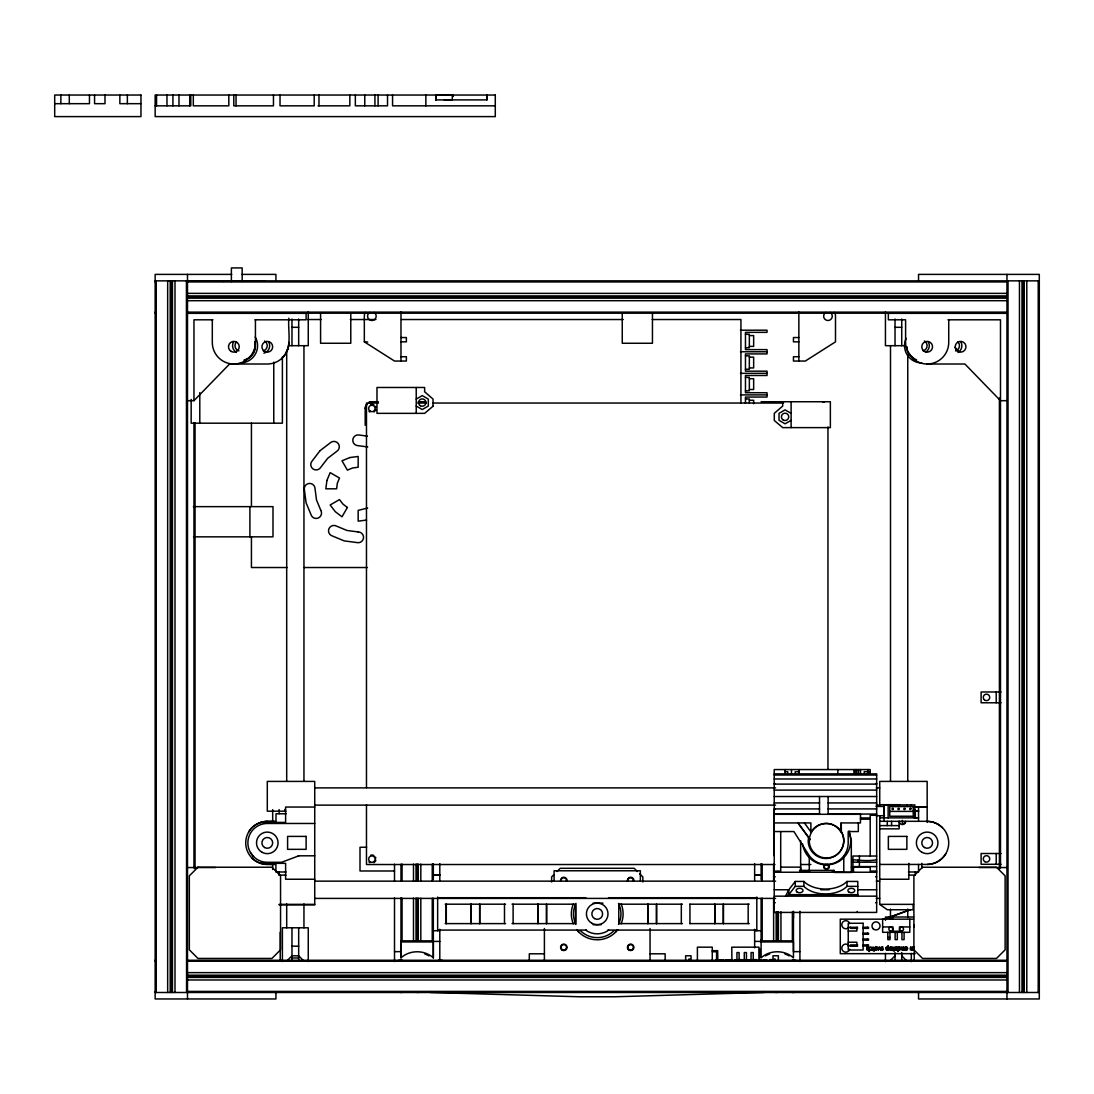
<?xml version="1.0" encoding="UTF-8"?>
<svg xmlns="http://www.w3.org/2000/svg" width="1094" height="1094" viewBox="0 0 1094 1094"><rect width="100%" height="100%" fill="white"/><g stroke="black" fill="none" stroke-linecap="round" stroke-linejoin="round"><path stroke-width="1.5" d="M439.802 941.414L433.333 941.401L433.333 957.852C424.568 949.742 409.744 949.742 400.978 957.852L400.978 941.934L433.333 941.934M486.939 96.395L487.021 95.041L487.049 99.896L435.904 99.896L435.904 95.096L452.834 95.055L452.766 96.395M453.285 96.395L453.285 95.041M504.498 923.609L504.498 904.191M513.113 923.609L513.113 904.191M761.109 898.352L761.109 941.401L754.641 941.414M774.224 855.809L774.224 809.451L775.304 809.451M793.451 911.288L793.451 951.643L799.919 951.643M799.591 870.373L834.066 870.373L834.066 872.451L851.323 872.451L851.323 840.725L849.19 831.112M435.904 95.096L435.904 99.896L435.904 95.082L452.273 95.041L452.273 99.896L444.096 99.896M851.323 867.132L853.484 867.132L851.323 872.356L853.484 872.205L853.484 867.132L870.195 867.132M155.157 281.937L156.237 280.857L156.237 992.49L155.157 991.41M155.157 961.216L155.95 960.176L155.17 960.135M1039.3 312.132L1038.767 313.062M1039.3 991.41L1038.22 992.49L1038.22 280.857L1039.3 281.937M282.539 357.697C292.809 347.181 287.599 331.167 288.857 318.19M365.191 408.431L367.146 403.7A6.687 6.687 0 0 0 365.191 408.431L365.191 425.251M809.888 839.358L797.95 822.934L808.644 837.266L808.192 840.712A17.791 17.791 0 0 0 830.592 857.901A17.791 17.791 0 0 0 841.395 831.823L841.231 822.92M827.83 864.26A2.68 2.68 0 0 1 828.814 865.245L828.814 867.925A2.68 2.68 0 0 1 824.589 868.486A2.68 2.68 0 0 1 825.149 864.26M828.814 867.925L828.814 865.245M187.471 991.684L186.568 992.477L186.431 280.857L187.471 281.664M1006.986 281.664L1008.025 280.857L1008.025 992.49L1006.986 991.684M804.418 822.934L811.051 832.096A17.258 17.258 0 0 1 833.286 825.081M905.162 822.92L905.6 821.307A3.241 3.241 0 0 1 902.372 824.548A3.241 3.241 0 0 1 899.131 821.307L899.131 828.855L879.726 828.855M285.616 353.677L288.119 348.029M851.323 872.356L853.47 868.294M248.612 832.083C253.999 822.373 265.828 820.226 276.003 821.307L276.003 813.758L286.108 813.758M615.525 932.211L617.166 930.078M867.104 774.333L869.115 771.708L870.195 771.708M945.845 853.648C941.934 860.171 934.755 864.315 927.165 864.438L879.726 864.438M867.077 774.361L869.115 771.708M857.792 896.164L857.792 881.436L847.016 881.436A25.531 16.41 0 0 1 803.885 881.436L795.256 881.436L788.788 889.75L785.547 896.164L788.788 894.66L857.792 894.66M795.256 881.436L795.256 886.345L788.788 894.66L788.788 889.75L774.224 889.75M187.498 400.678L193.966 400.678L229.549 364.015L267.292 364.015A21.565 21.565 0 0 0 288.857 342.449M286.587 961.216L291.975 955.828L298.676 955.828L304.064 961.216M553.783 874.776L551.622 876.923L551.622 881.969M557.01 871.535L560.251 868.294L634.205 868.294L637.446 871.535M889.641 961.216L895.029 955.828M608.579 930.078L607.184 931.158A19.924 19.924 0 0 1 587.259 931.158L585.851 930.078M416.226 399.091L422.257 395.604L428.301 399.091L428.301 406.052L422.257 409.539L416.226 406.052M791.112 420.328L785.082 423.816L779.037 420.328L779.037 413.354L785.082 409.867L791.112 413.354M367.652 508.026L358.162 510.378L358.162 521.154L366.545 520.06M298.867 855.809L281.623 862.277L267.292 862.277A19.405 19.405 0 0 1 247.887 842.872A19.405 19.405 0 0 1 267.292 823.467L314.73 823.467M371.864 401.744L368.528 402.633A6.687 6.687 0 0 1 371.864 401.744L378.346 401.744M764.35 992.449L615.019 996.771L579.437 996.771L430.106 992.449M54.7 103.67L89.462 103.67L89.462 95.041M140.962 103.67L119.861 103.67L119.861 95.041M155.157 105.831L190.794 105.831L190.794 95.041M318.053 105.831L349.834 105.831L349.834 95.041M495.281 105.831L392.568 105.831L392.568 95.041M231.709 274.389L155.157 274.389L155.157 998.959L275.92 998.959L275.92 992.49M241.911 274.389L275.92 274.389L275.92 280.857M155.157 280.857L1039.3 280.857M187.498 281.172L265.131 281.172M187.498 281.937L1006.959 281.937M187.498 293.37L1006.959 293.37M187.498 295.913L1006.959 295.913M187.498 297.035L1006.959 297.035M187.498 298.156L1006.959 298.156M187.498 300.7L1006.959 300.7M187.498 312.132L1006.959 312.132M155.17 313.199L155.95 313.171L155.157 312.132M305.294 313.199L889.162 313.199M1006.959 313.335L888.355 313.335L888.355 319.804L905.6 319.804L905.6 342.449A21.565 21.565 0 0 0 927.165 364.015L964.908 364.015L1000.49 400.678L1006.959 400.678M307.715 319.53L321.349 319.53M350.353 319.53L375.939 319.53M401.512 319.53L623.252 319.53M652.243 319.53L740.939 319.53L740.939 402.756M212.947 319.804L193.966 319.804L193.966 400.678M254.97 319.804L306.115 319.804L306.115 313.335L187.498 313.335L187.498 998.959M947.965 319.804L1000.49 319.804L1000.49 868.075M291.975 327.311L298.676 327.311M895.029 327.311L901.729 327.311M740.488 330.197L767.031 330.197L767.031 332.357L745.465 332.357L745.465 349.615L767.031 349.615L767.031 353.923L745.465 353.923L745.465 371.167L767.031 371.167L767.031 375.488L745.465 375.488L745.465 392.732L767.031 392.732L767.031 397.054L745.465 397.054L745.465 403.33M745.465 334.258L749.349 334.258L749.349 347.714L745.465 347.714M749.349 335.598L753.657 335.598L753.657 346.374L749.349 346.374M400.978 337.54L406.38 337.54L406.38 341.848L400.978 341.848M798.852 337.54L793.451 337.54L793.451 341.848L798.852 341.848M288.857 345.69L308.262 345.69L308.262 311.927M904.847 345.69L885.443 345.69L885.443 311.927M740.488 351.762L767.031 351.762M745.465 355.823L749.349 355.823L749.349 369.28L745.465 369.28M400.978 356.726L406.38 356.726L406.38 361.047L394.51 361.047L364.329 341.848L364.329 316.193A7.549 7.549 0 0 1 365.341 312.419M798.852 356.726L793.451 356.726L793.451 361.047L805.321 361.047L835.501 341.848L835.501 316.193A7.549 7.549 0 0 0 834.49 312.419M749.349 357.15L753.657 357.15L753.657 367.94L749.349 367.94M740.488 373.327L767.031 373.327M745.465 377.389L749.349 377.389L749.349 390.832L745.465 390.832M749.349 378.715L753.657 378.715L753.657 389.505L749.349 389.505M740.488 394.893L767.031 394.893M745.465 398.954L749.349 398.954L749.349 402.92M749.349 400.281L753.657 400.281L753.657 403.741M418.277 401.744L425.716 401.744M761.109 401.744L830.36 401.744L830.36 427.617L782.702 427.617L774.292 420.493L774.292 413.354L782.702 406.052L782.702 401.744M378.442 403.043L366.476 403.043L366.476 787.598M417.758 403.043L426.304 403.043M433.142 403.043L783.523 403.043M193.364 506.645L272.994 506.645L272.994 536.839L193.529 536.839M287.243 567.526L251.429 567.526L251.429 536.949M304.296 567.526L367.406 567.526M1001.065 691.982L981.113 691.982L981.113 702.772L1001.065 702.772M785.26 771.708L787.748 771.708L787.748 773.868M796.459 771.708L798.948 771.708L798.948 773.868L799.03 769.561M867.952 771.708L864.219 771.708L864.219 773.868M868.034 772.788L870.195 772.788L870.195 769.561L774.224 769.561L774.224 912.423L876.663 912.423L876.663 773.868L774.224 773.868M774.224 775.031L876.663 775.031M774.224 778.983L876.663 778.983M774.224 783.577L775.304 783.577M875.583 783.577L876.663 783.577M774.224 784.111L876.663 784.111M314.73 787.885L775.605 787.885M876.321 787.885L879.726 787.885M774.224 790.1L876.663 790.1M774.224 796.514L876.663 796.514M774.224 802.928L819.515 802.928M828.144 802.928L876.663 802.928M879.726 804.705L899.569 804.705M314.73 805.129L775.605 805.129M876.321 805.129L879.726 805.129M876.075 806.428L884.034 806.428M314.73 807.044L285.616 807.044L285.616 822.414L260.823 822.414M914.174 807.044L927.165 807.044M913.791 807.181L927.165 807.181M774.224 808.917L819.515 808.917M828.144 808.917L876.663 808.917M913.476 810.928L918.536 810.928M285.931 811.174L267.292 811.174L267.292 781.417L314.73 781.417L314.73 904.875L279.148 904.875M913.613 811.174L918.686 811.174M889.75 811.392L913.258 811.392M774.224 814.045L819.515 814.045M828.144 814.045L876.663 814.045M774.224 814.305L860.486 814.305M876.663 815.262L870.195 815.262L870.195 856.028M876.075 815.7L884.581 815.7M913.299 817.382L916.485 817.861M860.486 817.984L870.195 817.984M879.726 817.861L918.536 817.861M860.486 819.16L870.195 819.16M879.726 821.307L927.165 821.307L932.744 822.045L937.941 824.192L942.413 827.625M774.224 822.934L810.886 822.934L810.886 832.466M904.519 823.467L902.372 823.467L902.372 820.322M879.726 825.614L899.131 825.614M774.224 831.549L793.916 831.549L807.96 853.648A21.565 21.565 0 0 0 848.192 842.872L848.192 831.549L858.325 831.549L858.325 822.92M366.586 847.262L360.008 847.262L360.008 870.988L394.51 870.988M1001.065 853.511L981.113 853.511L981.113 864.287L1001.065 864.287M298.17 855.809L314.73 855.809M876.663 856.028L852.937 856.028L852.937 866.598L876.663 866.598M852.937 859.802C862.769 860.458 868.253 861.128 876.663 859.802M852.937 862.181L876.663 862.181M260.823 863.33L285.616 863.33L285.616 879.248L314.73 879.248M252.044 858.12C258.266 864.506 267.565 864.903 275.92 864.438L275.92 871.986L286.04 871.986M774.976 864.52L366.476 864.52L366.476 804.692M800.617 864.52L810.873 864.52M829.17 866.585L828.705 866.585A2.215 2.215 0 0 0 825.724 864.506A2.215 2.215 0 0 0 824.78 868.021A2.215 2.215 0 0 0 828.404 867.692L828.623 866.01M780.706 867.132L800.644 867.132L800.644 870.373L800.644 840.725M187.498 867.542L215.532 867.542M978.925 867.542L1006.959 867.542M774.224 871.07L780.706 871.07L780.706 831.577M799.919 870.988L809.779 870.988M876.663 871.07L870.195 871.07L870.195 866.598M832.274 871.986L843.775 871.986L843.775 856.356M908.417 871.986L918.536 871.986L918.536 864.438M774.224 872.233L876.663 872.233M433.333 874.762L439.802 874.762M754.641 874.762L761.109 874.762M279.148 875.104L285.931 875.104M433.333 875.091L439.802 875.091M754.641 875.091L761.109 875.091M908.526 875.104L915.309 875.104M774.224 876.841L775.304 876.841M875.583 876.841L876.663 876.841M879.726 879.248L908.841 879.248L908.841 863.33M314.73 881.149L775.605 881.149M876.321 881.149L879.726 881.149M795.256 886.345L803.885 886.345A25.531 16.41 0 0 0 847.016 886.345L857.792 886.345M820.76 889.75L829.184 889.75M857.792 889.75L876.663 889.75M774.224 896.164L876.663 896.164M437.641 897.723L585.851 897.723M608.579 897.723L756.802 897.723M314.73 898.406L775.605 898.406M876.321 898.406L879.726 898.406M775.304 902.714L774.224 902.714L774.265 909.182M875.583 902.714L876.663 902.714M593.112 903.124L602.972 903.124M445.19 904.191L505.565 904.191M512.047 904.191L575.649 904.191L575.649 923.609L512.047 923.609M682.396 904.191L618.78 904.191L618.78 923.609L682.396 923.609M689.794 904.191L749.253 904.191M279.148 904.355L314.73 904.355M879.726 815.7L879.726 904.355L913.613 904.355M913.627 917.004L885.443 917.004L885.443 920.314M913.531 919.165L840.274 919.165L840.274 953.667L915.227 953.667M445.19 923.609L505.565 923.609M689.794 923.609L749.253 923.609M593.112 924.676L601.331 924.676M882.639 926.933L892.977 926.933L892.977 931.24L899.459 931.24L899.459 926.933L909.798 926.933M848.247 927.356L857.6 927.274M863.125 927.274L868.527 927.274L868.527 928.355L863.125 928.355M857.6 928.355L850.407 928.355L850.407 927.274M437.641 930.078L586.534 930.078M607.895 930.078L756.802 930.078M433.333 930.721L439.802 930.721M754.641 930.721L761.109 930.721M848.247 931.021L856.875 931.021L856.875 927.356M863.125 933.155L868.527 933.155L868.527 934.235L863.125 934.235M887.808 937.49L889.969 937.49M863.125 939.035L868.527 939.035L868.527 940.115L863.125 940.115M400.978 940.854L433.333 940.854M761.109 940.854L793.451 940.854M761.109 941.934L793.451 941.934L793.451 957.852C784.685 949.742 769.875 949.742 761.109 957.852L761.109 939.541M848.247 942.235L856.875 942.235L856.875 945.9L848.247 945.9M857.6 944.915L850.407 944.915L850.407 945.982L857.6 945.982M863.125 944.915L868.527 944.915L868.527 945.982L863.125 945.982M291.975 946.173L298.676 946.173M914.283 946.83L914.283 950.262M759.66 948.676L759.728 957.947M712.276 950.672L717.664 950.672L717.814 960.108M394.51 951.643L400.978 951.643M712.276 951.753L716.584 951.753L716.584 960.108M544.402 953.804L529.305 953.804L529.305 960.272M650.055 953.804L665.152 953.804L665.152 960.272M291.975 957.988L298.676 957.988M730.081 959.629L732.542 960.108M734.949 959.629L737.821 960.108M738.45 959.629L741.472 959.629M746.395 959.629L741.677 960.108M749.91 959.629L747.011 960.108M753.192 959.629L750.484 960.108M753.875 959.629L756.747 959.629M764.063 959.629L766.935 960.108M769.697 959.629L772.473 959.629M187.498 960.272L1006.959 960.272M187.498 961.216L1006.959 961.216M187.498 972.648L1006.959 972.648M187.498 975.192L1006.959 975.192M187.498 976.313L1006.959 976.313M187.498 977.434L1006.959 977.434M187.498 979.978L1006.959 979.978M187.498 991.41L1006.959 991.41M155.157 992.49L1039.3 992.49M364.329 341.848L367.68 341.971M824.302 401.977L822.565 401.744A6.687 6.687 0 0 1 824.302 401.977L824.384 402.004M367.406 436.123L359.557 435.084A5.388 5.388 0 0 0 352.829 439.583A5.388 5.388 0 0 0 358.162 445.682L367.734 446.94M1038.767 960.286L1039.3 961.216M879.726 904.355L887.275 909.743L913.148 909.743L913.148 904.355M954.912 347.413L958.522 351.037M901.729 955.828L907.117 961.216M639.607 873.696L642.834 876.923L642.834 881.969M577.304 930.078L578.931 932.211M250.485 852.582L253.562 856.602M808.644 837.266L810.244 839.727M899.569 822.92L899.131 821.307M1026.787 280.857L1026.787 992.49M1024.244 280.857L1024.244 992.49M1023.122 280.857L1023.122 992.49M1022.001 280.857L1022.001 992.49M1019.458 280.857L1019.458 992.49M1006.959 274.389L1006.959 998.959M999.41 397.97L999.41 868.841M996.21 691.982L996.21 702.772M996.21 853.511L996.21 864.287M948.73 319.804L948.73 342.449A21.565 21.565 0 0 1 927.165 364.015M927.165 822.414L927.165 781.417L879.726 781.417L879.726 805.567M921.777 863.357L921.777 868.212M918.536 280.857L918.536 274.389L1039.3 274.389L1039.3 998.959L918.536 998.959L918.536 992.49M918.536 807.181L918.536 821.307M915.309 809.587L915.309 817.956M915.309 871.986L915.309 875.132M914.775 817.861L914.871 804.924L884.034 804.924L884.034 821.307M914.228 948.73L914.228 960.272M911.316 953.38L911.316 961.653M910.782 804.924L910.782 806.538M909.798 919.165L909.798 932.32L882.639 932.32L882.639 919.165M907.76 354.306L907.76 781.048M907.76 909.059L907.76 917.592M907.104 804.924L907.104 806.538M904.095 932.32L904.095 939.65L901.935 939.65L901.935 932.32M901.729 318.997L901.729 345.69M901.729 952.587L901.729 960.135M897.299 932.32L897.299 939.65L895.138 939.65L895.138 932.32M895.89 804.924L895.89 806.538M895.029 318.997L895.029 345.69M895.029 952.587L895.029 960.135M892.554 917.004L892.554 919.165M892.225 804.924L892.225 806.538M891.583 821.307L891.583 825.614M890.502 345.772L890.502 781.048M890.502 909.059L890.393 919.165M889.969 932.32L889.969 939.65L887.808 939.65L887.808 932.32M888.137 804.924L888.137 817.861M887.275 821.307L887.275 825.614M885.443 953.38L885.443 961.653M883.829 806.428L883.829 815.7M868.034 769.561L867.952 773.868M867.446 927.274L867.446 928.355M867.446 933.155L867.446 934.235M867.446 939.035L867.446 940.115M867.446 944.915L867.446 945.982M860.486 769.561L860.486 773.868M860.486 814.045L860.486 822.934L841.081 822.934L840.93 832.096A17.258 17.258 0 0 0 834.613 825.779M859.405 856.028L859.405 859.802M859.405 862.181L859.405 866.598M858.53 769.561L858.53 773.868M858.325 859.802L858.325 862.181M857.258 911.411L857.258 912.423M856.711 769.561L856.752 773.868M855.152 769.561L855.152 773.868M853.949 769.561L853.949 773.868M847.016 881.436L847.016 886.345M837.84 769.561L837.84 773.868M834.066 870.373L834.066 872.219M827.953 426.961L827.953 768.808M828.144 796.514L828.144 814.305M824.165 865.245L824.165 867.925M819.515 796.514L819.515 814.305M809.273 856.356L809.273 871.986M803.885 881.436L803.885 886.345M799.919 911.288L799.919 961.558M798.852 312.022L798.852 361.047M795.215 771.708L795.215 773.868M793.451 911.712L793.451 918.181M792.384 911.849L792.384 940.854M791.482 769.561L791.482 773.868M791.112 401.744L791.112 427.617M784.945 769.561L784.945 773.868M780.952 911.849L780.952 940.854M778.408 911.849L778.408 940.854M778.367 960.409L778.367 955.787L772.979 955.787L772.979 959.028L775.14 959.028L775.14 960.108M777.287 911.849L777.287 940.854M776.166 911.849L776.166 940.854M773.622 864.082L773.622 881.149M773.622 898.201L773.622 940.854M762.19 864.082L762.19 881.149M762.19 898.201L762.19 940.854M761.998 960.108L759.291 960.108M761.109 863.645L761.109 879.617M758.949 960.108L758.949 947.172L731.777 947.172L731.913 960.108M756.802 897.08L756.802 930.721M754.641 863.645L754.641 880.479M754.641 929.298L754.641 947.842M753.233 960.778L753.233 952.559L751.072 952.559L751.072 960.778M748.173 904.191L748.173 923.609M746.436 960.997L746.436 952.559L744.289 952.559L744.289 960.778M739.106 960.778L739.106 952.559L736.959 952.559L736.959 960.778M729.876 960.108L725.377 960.108M723.777 960.108L718.922 960.108M718.389 960.108L715.695 960.108M712.276 960.108L712.276 947.172L697.398 947.172L697.398 960.108M689.945 904.191L689.945 923.609M688.878 960.108L688.878 959.028L691.039 959.028L691.039 955.787L685.637 955.787L685.637 960.505M681.316 904.191L681.316 923.609M652.448 313.062L652.448 343.256L622.254 343.256L622.254 313.062M650.055 928.532L650.055 960.272M640.359 880.479L640.359 870.783L554.097 870.783L554.097 880.479M575.649 905.271L575.649 922.529M544.402 928.532L544.402 960.272M486.912 95.041L486.857 99.896M453.203 95.041L453.203 96.395M452.984 95.041L452.984 96.395M439.802 863.645L439.802 880.479M439.802 929.298L439.802 961.284M437.641 897.08L437.641 930.721M435.904 95.889L435.904 99.896M433.333 863.645L433.333 879.617M433.333 898.352L433.333 957.852M432.253 864.082L432.253 881.149M432.253 898.201L432.253 940.854M425.867 95.041L425.867 105.831M420.821 864.082L420.821 881.149M420.821 898.201L420.821 940.854M418.277 864.082L418.277 881.149M418.277 898.201L418.277 940.854M417.156 864.082L417.156 881.149M417.156 898.201L417.156 940.854M416.226 387.481L416.226 413.354M416.035 864.082L416.035 881.149M416.035 898.201L416.035 940.854M413.491 864.082L413.491 881.149M413.491 898.201L413.491 940.854M402.059 864.082L402.059 881.149M402.059 898.201L402.059 940.854M400.978 312.022L400.978 361.047M400.978 864.205L400.978 881.026M400.978 897.832L400.978 957.852M394.51 864.205L394.51 881.449M394.51 897.832L394.51 961.558M387.522 95.041L387.522 105.831L355.345 105.831L355.345 95.041M378.1 95.041L378.1 105.831M374.927 95.041L374.927 105.831M364.767 95.041L364.767 105.831M350.777 313.062L350.777 343.256L320.583 343.256L320.583 313.062M318.983 95.041L318.983 105.831M314.197 95.041L314.197 105.831L280.037 105.831L280.037 95.041M308.262 961.544L308.262 927.794L282.389 927.794L282.389 961.544M303.954 345.772L303.954 781.048M303.954 903.945L303.954 927.835M298.676 318.997L298.676 345.69M298.676 927.794L298.676 960.135M291.975 318.997L291.975 345.69M291.975 927.794L291.975 960.135M286.696 352.596L286.696 781.048M286.696 903.945L286.696 927.835M284.796 809.587L284.796 811.064M282.389 357L282.389 423.187L191.163 423.187L191.163 399.433M280.228 932.238L280.228 960.272M279.148 809.587L279.148 813.758M279.148 871.986L279.148 875.132M273.76 362.1L273.76 423.187M273.459 95.041L273.459 105.831L233.788 105.831L233.788 95.041M272.68 809.669L272.68 822.237M272.68 863.508L272.68 869.456M255.435 319.804L255.435 342.449A21.565 21.565 0 0 1 233.87 364.015A21.565 21.565 0 0 1 212.304 342.449L212.304 319.804M251.429 423.146L251.429 506.372M249.911 506.645L249.911 536.839M242.171 281.473L242.171 267.921L231.381 267.921L231.381 281.473M236.044 95.041L236.044 105.831M228.81 95.041L228.81 105.831L193.31 105.831L193.31 95.041M199.792 392.637L199.792 423.187M195.047 422.735L195.047 868.841M193.966 422.804L193.966 868.075M189.727 95.041L189.727 105.831M187.498 274.389L187.498 313.116M178.978 95.041L178.978 105.831M174.999 280.857L174.999 992.49M172.934 95.041L172.934 105.831M172.455 280.857L172.455 992.49M171.334 280.857L171.334 992.49M170.213 280.857L170.213 992.49M167.669 280.857L167.669 992.49M166.972 95.041L166.972 105.831M156.551 95.041L156.551 105.831M127.355 95.041L127.355 103.67M104.997 95.041L104.997 103.67L94.576 103.67L94.576 95.041M69.291 95.041L69.291 103.67M60.867 95.041L60.867 103.67M830.114 312.446A4.308 4.308 0 0 1 831.262 318.956A4.308 4.308 0 0 1 824.657 318.956A4.308 4.308 0 0 1 825.806 312.446M374.025 312.446A4.308 4.308 0 0 1 375.174 318.956A4.308 4.308 0 0 1 368.569 318.956A4.308 4.308 0 0 1 369.717 312.446M424.773 953.968A23.726 23.726 0 0 1 429.012 955.896M375.83 860.185A4.103 4.103 0 0 1 375.42 861.169M374.763 862.017A4.103 4.103 0 0 1 373.916 862.674M369.827 862.674A4.103 4.103 0 0 1 368.979 862.017M370.811 855.166A4.103 4.103 0 0 1 373.916 855.576M375.42 857.081A4.103 4.103 0 0 1 375.83 858.065M765.417 955.896A23.726 23.726 0 0 1 769.67 953.968M784.904 953.968A23.726 23.726 0 0 1 789.143 955.896M848.684 927.575A4.048 4.048 0 0 1 842.517 927.042A4.048 4.048 0 0 1 844.117 921.052A4.048 4.048 0 0 1 849.723 923.678M849.723 949.168A4.048 4.048 0 0 1 844.117 951.78A4.048 4.048 0 0 1 842.517 945.804A4.048 4.048 0 0 1 848.684 945.257M914.051 926.946A4.048 4.048 0 0 1 914.051 924.854M927.165 821.307A21.565 21.565 0 0 1 948.73 842.872A21.565 21.565 0 0 1 927.165 864.438M222.93 281.445A17.258 17.258 0 0 1 231.86 281.445M848.835 831.467A24.15 24.15 0 0 1 832.78 864.041A24.15 24.15 0 0 1 802.572 843.871M267.292 864.438A21.565 21.565 0 0 1 245.726 842.872A21.565 21.565 0 0 1 267.292 821.307M417.17 992.449A2928.802 2928.802 0 0 1 430.489 991.656M763.968 991.656A2928.802 2928.802 0 0 1 777.287 992.449M402.072 992.449A16.178 16.178 0 0 1 397.888 991.902M397.888 960.655A16.178 16.178 0 0 1 402.072 960.108M796.569 991.902A16.178 16.178 0 0 1 792.384 992.449M792.384 960.108A16.178 16.178 0 0 1 796.569 960.655M438.735 960.108A17.258 17.258 0 0 1 443.193 960.696M560.675 881.326A3.241 3.241 0 0 1 563.807 877.251A3.241 3.241 0 0 1 566.924 881.326M621.132 904A25.873 25.873 0 0 1 621.132 923.815M617.754 929.668A25.873 25.873 0 0 1 576.702 929.668M573.324 923.815A25.873 25.873 0 0 1 573.324 904M627.532 881.326A3.241 3.241 0 0 1 630.65 877.251A3.241 3.241 0 0 1 633.782 881.326M628.024 881.19A2.721 2.721 0 0 1 630.65 877.757A2.721 2.721 0 0 1 633.289 881.19M561.167 881.19A2.721 2.721 0 0 1 563.807 877.757A2.721 2.721 0 0 1 566.432 881.19M618.507 903.412A23.726 23.726 0 0 1 618.507 924.403M614.007 930.679A23.726 23.726 0 0 1 580.449 930.679M575.95 924.403A23.726 23.726 0 0 1 575.95 903.412M255.271 337.061A17.258 17.258 0 0 1 240.338 362.934M238.943 350.887A5.388 5.388 0 0 1 236.523 341.875M236.441 352.432A7.781 7.781 0 0 1 233.596 341.793M254.902 341.779A15.07 15.07 0 0 1 244.235 360.254M254.683 341.834A14.865 14.865 0 0 1 244.181 360.035M264.598 341.013A5.388 5.388 0 0 1 263.298 350.887M268.645 341.793A7.781 7.781 0 0 1 263.914 353.198M957.934 341.875A5.388 5.388 0 0 1 955.513 350.887M960.86 341.793A7.781 7.781 0 0 1 958.016 352.432M921.777 362.934A17.258 17.258 0 0 1 906.147 338.388M924.471 341.013A5.388 5.388 0 0 1 923.172 350.887M928.327 341.902A7.562 7.562 0 0 1 925.551 352.241M916.622 359.858A15.07 15.07 0 0 1 906.748 346.989M913.258 357.861A14.865 14.865 0 0 1 911.261 356.193M910.399 355.235A14.865 14.865 0 0 1 908.909 353.116M907.418 349.533A14.865 14.865 0 0 1 906.967 346.976M375.83 409.484A4.103 4.103 0 0 1 375.42 410.482M374.763 411.33A4.103 4.103 0 0 1 373.916 411.973M369.827 411.973A4.103 4.103 0 0 1 368.979 411.33M370.811 404.465A4.103 4.103 0 0 1 373.916 404.876M375.42 406.38A4.103 4.103 0 0 1 375.83 407.365M446.27 904.191L446.27 923.609L446.27 904.191M471.063 904.191L471.063 923.609L471.063 904.191M479.692 904.191L479.692 923.609L479.692 904.191M537.92 904.191L537.92 923.609L537.92 904.191M546.549 904.191L546.549 923.609L546.549 904.191M647.894 904.191L647.894 923.609L647.894 904.191M656.523 904.191L656.523 923.609L656.523 904.191M714.751 904.191L714.751 923.609L714.751 904.191M723.366 904.191L723.366 923.609L723.366 904.191M871.795 948.539C872.301 950.741 868.54 948.881 870.25 950.262A1.887 1.887 0 0 0 871.125 950.317C874.844 947.254 867.241 945.462 871.795 948.539M885.812 948.224L886.304 950.098L888.684 950.262L888.096 945.558C889.08 947.787 885.73 945.927 885.812 948.224M889.299 948.129L889.696 949.893L891.131 950.33A1.367 1.367 0 0 0 891.925 949.879C893.907 947.814 889.86 945.079 889.299 948.129M900.759 948.525L899.596 950.33A1.559 1.559 0 0 1 898.447 950.125L897.873 951.616L897.873 946.83L899.993 946.843L900.759 948.525M907.596 948.525L907.158 949.865A1.422 1.422 0 0 1 906.352 950.33C901.743 949.346 908.895 948.498 906.133 947.267C902.345 947.842 908.006 945.339 907.596 948.525M883.419 949.305L882.407 950.33L881.094 949.483A1.791 1.791 0 0 0 881.86 949.838C884.663 949.524 878.386 947.363 882.284 946.748C884.964 947.76 879.344 947.13 883.419 949.305M897.23 949.305L896.218 950.33L894.906 949.483A1.791 1.791 0 0 0 895.685 949.838C898.489 949.524 892.212 947.363 896.095 946.748C898.789 947.76 893.155 947.13 897.23 949.305M891.747 948.539C889.791 952.97 889.764 944.136 891.747 948.539M886.455 948.019C886.769 953.052 889.313 945.161 886.455 948.019M900.157 948.539C898.516 952.778 898.393 944.341 900.157 948.539M326.928 480.444L325.821 488.813L336.61 488.813L337.335 483.233L339.496 478.023L330.156 472.635L326.928 480.444M877.388 947.609L876.226 950.262L877.101 946.83L878.482 949.483L879.316 946.83L880.725 950.262L879.521 947.609L878.222 950.262L877.388 947.609M907.008 948.936C906.502 951.438 903.247 947.937 907.008 948.936M347.386 507.479L341.998 516.819L335.297 511.677L330.156 504.99L339.496 499.589L342.914 504.06L347.386 507.479M320.05 450.687L312.337 460.738A5.388 5.388 0 0 0 312.87 468.834A5.388 5.388 0 0 0 320.815 467.247L327.667 458.318L336.61 451.466A5.388 5.388 0 0 0 338.183 443.508A5.388 5.388 0 0 0 330.101 442.974L320.05 450.687M197.959 867.227L189.33 875.843L189.33 949.811L197.959 958.44L271.927 958.44L280.556 949.811L280.556 875.843L271.927 867.227L197.959 867.227M922.529 867.227L913.9 875.843L913.9 949.811L922.529 958.44L996.497 958.44L1005.126 949.811L1005.126 875.843L996.497 867.227L922.529 867.227M433.046 406.216L424.636 413.354L376.979 413.354L376.979 387.481L424.636 387.481L424.636 391.789L433.046 399.091L433.046 406.216M868.677 949.879L866.708 949.838L867.118 946.83C865.545 950.385 870.099 950.891 868.677 946.83L869.251 951.616L868.677 949.879M903.466 949.879L901.497 949.838L901.921 946.83C900.335 950.385 904.888 950.891 903.466 946.83L904.041 950.262L903.466 949.879M912.273 949.879L910.304 949.838L910.728 946.83C909.155 950.385 913.709 950.891 912.273 946.83L912.861 950.262L912.273 949.879M349.793 457.565L341.998 460.793L347.386 470.133L352.583 467.986L358.162 467.247L358.162 456.458L349.793 457.565M872.821 947.308L874.174 947.377L874.243 951.26L872.588 950.262L873.655 949.783L872.821 947.308M892.759 947.308L894.113 947.377L894.181 951.26L892.54 950.262L893.593 949.783L892.759 947.308M910.509 909.647L884.143 919.165L910.509 909.647M140.962 95.041L54.7 95.041L54.7 116.607L140.962 116.607L140.962 95.041M495.281 95.041L155.157 95.041L155.157 116.607L495.281 116.607L495.281 95.041M913.258 806.538L889.75 806.538L889.75 816.233L913.258 816.233L913.258 806.538M893.224 808.425L892.143 808.425L892.143 809.505L893.224 809.505L893.224 808.425M899.104 808.425L898.024 808.425L898.024 809.505L899.104 809.505L899.104 808.425M904.984 808.425L903.904 808.425L903.904 809.505L904.984 809.505L904.984 808.425M910.851 808.425L909.784 808.425L909.784 809.505L910.851 809.505L910.851 808.425M306.115 836.404L287.599 836.404L287.599 849.341L306.115 849.341L306.115 836.404M906.858 836.404L888.355 836.404L888.355 849.341L906.858 849.341L906.858 836.404M863.125 923.268L848.247 923.268L848.247 950.002L863.125 950.002L863.125 923.268M875.706 946.83L875.118 950.262L875.706 946.83M358.162 531.944L347.003 530.467L336.61 526.159A5.388 5.388 0 0 0 328.925 528.771A5.388 5.388 0 0 0 332.508 536.033L344.213 540.887L356.767 542.542A5.388 5.388 0 0 0 363.509 538.029A5.388 5.388 0 0 0 358.162 531.944M320.815 510.378L316.508 499.972L315.045 488.813A5.388 5.388 0 0 0 308.946 483.466A5.388 5.388 0 0 0 304.447 490.208L306.088 502.761L310.942 514.467A5.388 5.388 0 0 0 318.217 518.05A5.388 5.388 0 0 0 320.815 510.378M420.424 405.751A3.665 3.665 0 0 0 425.922 402.565A3.665 3.665 0 0 0 420.424 399.392A3.665 3.665 0 0 0 420.424 405.751M783.249 420.014A3.665 3.665 0 0 0 788.747 416.841A3.665 3.665 0 0 0 783.249 413.669A3.665 3.665 0 0 0 783.249 420.014M370.251 861.922A3.241 3.241 0 0 0 375.105 859.132A3.241 3.241 0 0 0 370.251 856.329A3.241 3.241 0 0 0 370.251 861.922M370.251 411.235A3.241 3.241 0 0 0 375.105 408.431A3.241 3.241 0 0 0 370.251 405.628A3.241 3.241 0 0 0 370.251 411.235M797.129 892.075A3.446 2.215 0 0 0 802.9 891.077A3.446 2.215 0 0 0 798.675 888.369A3.446 2.215 0 0 0 797.129 892.075M848.889 892.075A3.446 2.215 0 0 0 854.66 891.077A3.446 2.215 0 0 0 850.435 888.369A3.446 2.215 0 0 0 848.889 892.075M873.149 928.765A4.048 4.048 0 0 0 879.918 926.946A4.048 4.048 0 0 0 874.968 921.996A4.048 4.048 0 0 0 873.149 928.765M889.805 930.762A1.942 1.942 0 0 0 892.718 929.079A1.942 1.942 0 0 0 889.805 927.411A1.942 1.942 0 0 0 889.805 930.762M900.594 930.762A1.942 1.942 0 0 0 903.507 929.079A1.942 1.942 0 0 0 900.594 927.411A1.942 1.942 0 0 0 900.594 930.762M924.471 847.535A5.388 5.388 0 0 0 932.553 842.872A5.388 5.388 0 0 0 924.471 838.209A5.388 5.388 0 0 0 924.471 847.535M921.777 852.212A10.776 10.776 0 0 0 937.941 842.872A10.776 10.776 0 0 0 921.777 833.532A10.776 10.776 0 0 0 921.777 852.212M814.319 852.91A17.258 17.258 0 0 0 843.187 845.183A17.258 17.258 0 0 0 822.059 824.055A17.258 17.258 0 0 0 814.319 852.91M264.598 847.535A5.388 5.388 0 0 0 272.68 842.872A5.388 5.388 0 0 0 264.598 838.209A5.388 5.388 0 0 0 264.598 847.535M261.904 852.212A10.776 10.776 0 0 0 278.067 842.872A10.776 10.776 0 0 0 261.904 833.532A10.776 10.776 0 0 0 261.904 852.212M984.887 861.703A3.241 3.241 0 0 0 989.742 858.899A3.241 3.241 0 0 0 984.887 856.096A3.241 3.241 0 0 0 984.887 861.703M984.217 699.668A3.241 3.241 0 0 0 989.632 698.218A3.241 3.241 0 0 0 985.667 694.252A3.241 3.241 0 0 0 984.217 699.668M591.827 923.24A10.776 10.776 0 0 0 608.004 913.9A10.776 10.776 0 0 0 591.827 904.56A10.776 10.776 0 0 0 591.827 923.24M628.366 949.619A3.241 3.241 0 0 0 633.782 948.17A3.241 3.241 0 0 0 629.816 944.204A3.241 3.241 0 0 0 628.366 949.619M562.193 950.139A3.241 3.241 0 0 0 567.034 947.336A3.241 3.241 0 0 0 562.193 944.532A3.241 3.241 0 0 0 562.193 950.139M629.296 949.688A2.721 2.721 0 0 0 633.371 947.336A2.721 2.721 0 0 0 629.296 944.97A2.721 2.721 0 0 0 629.296 949.688M562.439 949.688A2.721 2.721 0 0 0 566.528 947.336A2.721 2.721 0 0 0 562.439 944.97A2.721 2.721 0 0 0 562.439 949.688M594.534 918.577A5.388 5.388 0 0 0 602.616 913.914A5.388 5.388 0 0 0 594.534 909.237A5.388 5.388 0 0 0 594.534 918.577M923.35 350.572A5.388 5.388 0 0 0 932.375 348.152A5.388 5.388 0 0 0 925.77 341.56A5.388 5.388 0 0 0 923.35 350.572M956.771 350.572A5.388 5.388 0 0 0 965.797 348.152A5.388 5.388 0 0 0 959.192 341.56A5.388 5.388 0 0 0 956.771 350.572M264.598 351.434A5.388 5.388 0 0 0 272.68 346.757A5.388 5.388 0 0 0 264.598 342.094A5.388 5.388 0 0 0 264.598 351.434M231.176 351.434A5.388 5.388 0 0 0 239.258 346.757A5.388 5.388 0 0 0 231.176 342.094A5.388 5.388 0 0 0 231.176 351.434"/></g></svg>
